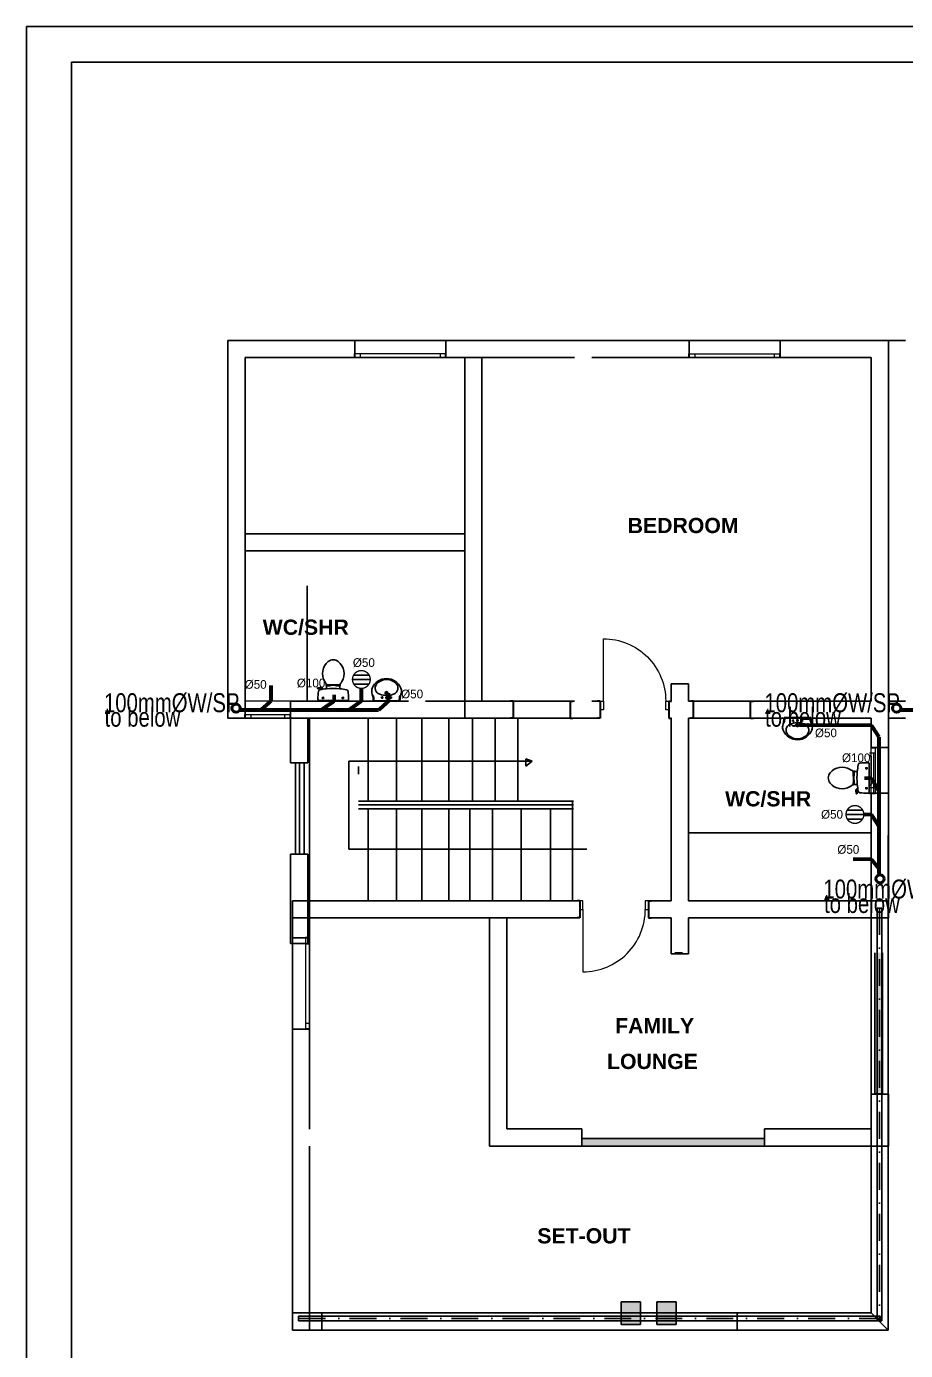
# Model space of a CAD drawing. Header units: inches. Extents: x 23 to 2032867, y 13 to 664695.
# Drawn here: x 322199 to 333760, y 491750 to 509159 of the extents above; entities that cross this region are included whole.
import ezdxf

# ---------------------------------------------------------------- set-up
doc = ezdxf.new("R2010")
doc.units = ezdxf.units.IN
doc.header["$MEASUREMENT"] = 0
for name, pattern in [('DASHED1', [1, 0.3, -0.4, 0.3]), ('Dot & Dashed', [670.277762, 352.777767, -176.388884, 0, -141.111112]), ('Hidden Line', [391.222223, 282.222223, -109])]:
    doc.linetypes.add(name, pattern=pattern)
for name, color, linetype, lineweight, true_color in [('2D Drafting - General_Pen_No__62', 7, 'Continuous', 20, 0xaaaaaa), ('2D Drafting - General_Pen_No__82', 7, 'Continuous', 20, 0xaaaaaa), ('Annotation - Text_Pen_No__86', 7, 'Continuous', 20, 0x5555ff), ('ARCHICAD Doors_Pen_No__23', 7, 'Continuous', 20, 0xff6600), ('ARCHICAD Doors_Pen_No__3', 7, 'Continuous', 18, 0xff6600), ('ARCHICAD Windows_Pen_No__23', 7, 'Continuous', 20, 0xff6600), ('ARCHICAD Windows_Pen_No__3', 7, 'Continuous', 18, 0xff6600), ('Structural - Bearing_Pen_No__160', 7, 'Continuous', 20, 0xb4a35c), ('Structural - Bearing_Pen_No__165', 7, 'Continuous', 13, 0x80d6ff), ('Structural - Bearing_Pen_No__87', 7, 'Continuous', 20, 0x6a6a6a), ('Structural - Bearing_Pen_No__89', 7, 'Continuous', 20, 0x71cebe)]:
    doc.layers.add(name, color=color, linetype=linetype, lineweight=lineweight, true_color=true_color)
for name, color, linetype in [('ABG-DI', 1, 'Continuous'), ('E-inst.', 3, 'Continuous'), ('LIAB', 8, 'Continuous'), ('PLOTYR', 15, 'Continuous')]:
    doc.layers.add(name, color=color, linetype=linetype)
for name, color, linetype, lineweight in [('ARCHICAD Doors_Pen_No__27', 7, 'Continuous', 35), ('ARCHICAD Windows_Pen_No__27', 7, 'Continuous', 35), ('Building', 8, 'Continuous', 18), ('Interior - Furniture _Pen_No__16', 124, 'Continuous', 20), ('Interior - Furniture _Pen_No__75', 6, 'Continuous', 20), ('Structural - Bearing_Pen_No__27', 7, 'Continuous', 35), ('waste', 3, 'Continuous', 50)]:
    doc.layers.add(name, color=color, linetype=linetype, lineweight=lineweight)
doc.styles.add('GENERATED_STYLE_2', font='arialbd.ttf')
doc.styles.add('SPIRITTXTSTYLE1', font='ORIG2')

# ---------------------------------------------------------------- blocks, each defined once
blk = doc.blocks.new('drainage')
at = {"layer": 'ABG-DI', "color": 6, "linetype": 'Continuous'}
for p, q in [((47362, -38794), (47570, -38794)), ((47349, -38849), (47583, -38849)), ((47366, -38910), (47566, -38910))]:
    blk.add_line(p, q, dxfattribs=at)
at = {"layer": 'ABG-DI', "color": 6, "linetype": 'Continuous', "const_width": 17.6}
for points in [[(47583, -38849, 1), (47349, -38849)], [(47583, -38849, -1), (47349, -38849)]]:
    blk.add_lwpolyline(points, format="xyb", dxfattribs=at)

msp = doc.modelspace()

# ---------------------------------------------------------------- hatches: boundary and pattern name
at = {"layer": 'Structural - Bearing_Pen_No__160', "linetype": 'Continuous', "lineweight": 25}
for points in [[(330273.797, 492390.561), (330018.42, 492390.561), (330018.42, 492090.561), (330273.797, 492090.561)], [(330742.798, 492390.554), (330487.421, 492390.554), (330487.421, 492090.554), (330742.798, 492090.554)]]:
    msp.add_hatch(color=8, dxfattribs=at).paths.add_polyline_path(points)
at = {"layer": 'Structural - Bearing_Pen_No__165', "linetype": 'Continuous', "lineweight": 25}
for points in [[(333357.605, 496979.716), (333357.605, 495123.494), (333457.605, 495123.494), (333457.605, 496979.716)], [(329504.499, 494439.214), (331904.499, 494439.214), (331904.499, 494539.214), (329504.499, 494539.214)]]:
    msp.add_hatch(color=8, dxfattribs=at).paths.add_polyline_path(points)

# ---------------------------------------------------------------- linework, layer by layer
at = {"color": 8, "linetype": 'Hidden Line'}
for p, q in [((333533.345, 497664.839), (333308.345, 497664.839)), ((333308.345, 497664.839), (333308.345, 497439.839)), ((333533.345, 497439.839), (333533.345, 497664.839)), ((333533.345, 497439.839), (333308.345, 497439.839)), ((333308.345, 497439.839), (333308.345, 492244.803)), ((333308.345, 497439.839), (333533.345, 497439.839)), ((333533.345, 492019.803), (333533.345, 497439.839)), ((325695.595, 492244.803), (325695.595, 492019.787)), ((325920.595, 492244.803), (325695.595, 492244.803)), ((333308.345, 492244.803), (325920.595, 492244.803)), ((325920.595, 492244.803), (325920.595, 492019.803)), ((325920.595, 492019.787), (325920.595, 492244.803)), ((331546.173, 492244.787), (326081.369, 492244.803)), ((326081.369, 492244.803), (326081.369, 492019.803)), ((331546.173, 492019.787), (331546.173, 492244.787)), ((333533.345, 492019.803), (333308.345, 492244.803)), ((333308.345, 492244.803), (333533.345, 492019.803)), ((325695.595, 492019.787), (325920.595, 492019.787)), ((325920.595, 492019.803), (333533.345, 492019.803)), ((326081.369, 492019.803), (331546.173, 492019.787))]:
    msp.add_line(p, q, dxfattribs=at)
at = {"layer": '2D Drafting - General_Pen_No__62', "color": 8, "linetype": 'Continuous', "lineweight": 25}
for p, q in [((326436.806, 498343.301), (326436.806, 499497.619)), ((326436.806, 499497.619), (328850.715, 499497.619)), ((328850.715, 499497.619), (328766.041, 499531.126)), ((328766.041, 499531.126), (328766.041, 499432.052)), ((328766.041, 499432.052), (328850.715, 499497.619)), ((329569.791, 498343.301), (326436.806, 498343.301))]:
    msp.add_line(p, q, dxfattribs=at)
at = {"layer": '2D Drafting - General_Pen_No__82', "color": 8, "linetype": 'Continuous', "lineweight": 25}
for p, q in [((326691.241, 498975.483), (326691.241, 500064.693)), ((326691.241, 498975.483), (326691.241, 500064.693)), ((327067.145, 498975.483), (327067.145, 500064.693)), ((327067.145, 498975.483), (327067.145, 500064.693)), ((327400.159, 498975.483), (327400.159, 500064.693)), ((327400.159, 498975.483), (327400.159, 500064.693)), ((327752.312, 498975.483), (327752.312, 500064.693)), ((327752.312, 498975.483), (327752.312, 500064.693)), ((328062.832, 498975.483), (328062.832, 500064.693)), ((328062.832, 498975.483), (328062.832, 500064.693)), ((328362.832, 498975.483), (328362.832, 500064.693)), ((328362.832, 498975.483), (328362.832, 500064.693)), ((328662.832, 498975.483), (328662.832, 500064.693)), ((328662.832, 498975.483), (328662.832, 500064.693)), ((325738.091, 499476.255), (325738.091, 498283.683)), ((325738.091, 499476.255), (325738.091, 498283.683)), ((325788.544, 499476.255), (325788.544, 498283.683)), ((325788.544, 499476.255), (325788.544, 498283.683)), ((325849.806, 499482.191), (325849.806, 498275.13)), ((325849.806, 499482.191), (325849.806, 498275.13)), ((326565.097, 499328.33), (326565.097, 499428.703)), ((326565.097, 499328.33), (326565.097, 499428.703)), ((326565.097, 498971.931), (329393.746, 498971.931)), ((326565.097, 498971.931), (329393.746, 498971.931)), ((329381.466, 498975.483), (329381.466, 497664.839)), ((329381.466, 498975.483), (329381.466, 497664.839)), ((326565.097, 498927.321), (329392.868, 498927.321)), ((326565.097, 498927.321), (329392.868, 498927.321)), ((326565.097, 498871.558), (329393.746, 498871.558)), ((326565.097, 498871.558), (329393.746, 498871.558)), ((326691.241, 497664.839), (326691.241, 498875.11)), ((326691.241, 497664.839), (326691.241, 498875.11)), ((327067.145, 497664.839), (327067.145, 498875.11)), ((327067.145, 497664.839), (327067.145, 498875.11)), ((327400.159, 497664.839), (327400.159, 498875.11)), ((327400.159, 497664.839), (327400.159, 498875.11)), ((327752.312, 497664.839), (327752.312, 498875.11)), ((327752.312, 497664.839), (327752.312, 498875.11)), ((328029.157, 497664.839), (328029.157, 498875.11)), ((328029.157, 497664.839), (328029.157, 498875.11)), ((328329.157, 497664.839), (328329.157, 498875.11)), ((328329.157, 497664.839), (328329.157, 498875.11)), ((328702.949, 497664.839), (328702.949, 498875.11)), ((328702.949, 497664.839), (328702.949, 498875.11)), ((329091.732, 497664.839), (329091.732, 498875.11)), ((329091.732, 497664.839), (329091.732, 498875.11))]:
    msp.add_line(p, q, dxfattribs=at)
at = {"layer": 'ARCHICAD Doors_Pen_No__23', "color": 8, "linetype": 'Continuous'}
for p, q in [((328598.874, 500289.483), (328598.874, 500174.483)), ((329348.874, 500174.483), (329348.874, 500289.483)), ((329746.156, 500289.483), (329786.156, 500289.483)), ((329746.156, 500174.483), (329746.156, 500289.483)), ((329786.156, 500174.483), (329746.156, 500174.483)), ((329786.156, 500289.483), (329786.156, 500174.483)), ((330606.156, 500174.483), (330606.156, 500289.483)), ((330606.156, 500289.483), (330646.156, 500289.483)), ((330646.156, 500174.483), (330606.156, 500174.483)), ((330646.156, 500289.483), (330646.156, 500174.483)), ((330972.913, 500179.483), (330972.913, 500064.483)), ((331722.913, 500064.483), (331722.913, 500179.483)), ((329517.919, 497664.839), (329477.919, 497664.839)), ((329477.919, 497664.839), (329477.919, 497549.839)), ((329517.919, 497549.839), (329517.919, 497664.839)), ((330377.919, 497664.839), (330337.919, 497664.839)), ((330337.919, 497664.839), (330337.919, 497549.839)), ((330377.919, 497549.839), (330377.919, 497664.839)), ((329477.919, 497549.839), (329517.919, 497549.839)), ((330337.919, 497549.839), (330377.919, 497549.839))]:
    msp.add_line(p, q, dxfattribs=at)
at = {"layer": 'ARCHICAD Doors_Pen_No__27', "color": 8, "linetype": 'Continuous'}
for p, q in [((328598.874, 500289.483), (328561.874, 500289.483)), ((328598.874, 500289.483), (328598.874, 500174.483)), ((328598.874, 500174.483), (328598.874, 500064.483)), ((329348.874, 500289.483), (329348.874, 500174.483)), ((329348.874, 500289.483), (329385.874, 500289.483)), ((329348.874, 500174.483), (329348.874, 500064.483)), ((329746.156, 500289.483), (329709.156, 500289.483)), ((329746.156, 500289.483), (329746.156, 500174.483)), ((329746.156, 500174.483), (329746.156, 500064.483)), ((330646.156, 500289.483), (330646.156, 500174.483)), ((330646.156, 500289.483), (330683.156, 500289.483)), ((330646.156, 500174.483), (330646.156, 500064.483)), ((330972.913, 500289.483), (330935.913, 500289.483)), ((330972.913, 500179.483), (330972.913, 500289.483)), ((330972.913, 500064.483), (330972.913, 500179.483)), ((331722.913, 500179.483), (331722.913, 500289.483)), ((331722.913, 500289.483), (331759.913, 500289.483)), ((331722.913, 500064.483), (331722.913, 500179.483)), ((328598.874, 500064.483), (328561.874, 500064.483)), ((329348.874, 500064.483), (329385.874, 500064.483)), ((329746.156, 500064.483), (329709.156, 500064.483)), ((330646.156, 500064.483), (330683.156, 500064.483)), ((330972.913, 500064.483), (330935.913, 500064.483)), ((331722.913, 500064.483), (331759.913, 500064.483)), ((329477.919, 497664.839), (329440.919, 497664.839)), ((329477.919, 497664.839), (329477.919, 497549.839)), ((330377.919, 497664.839), (330377.919, 497549.839)), ((330377.919, 497664.839), (330414.919, 497664.839)), ((329477.919, 497439.839), (329440.919, 497439.839)), ((329477.919, 497549.839), (329477.919, 497439.839)), ((330377.919, 497549.839), (330377.919, 497439.839)), ((330377.919, 497439.839), (330414.919, 497439.839))]:
    msp.add_line(p, q, dxfattribs=at)
at = {"layer": 'ARCHICAD Doors_Pen_No__3', "color": 8, "linetype": 'Continuous'}
for p, q in [((329786.156, 500289.483), (329786.156, 501109.483)), ((329517.919, 497549.839), (329517.919, 496729.839))]:
    msp.add_line(p, q, dxfattribs=at)
at = {"layer": 'ARCHICAD Doors_Pen_No__3', "color": 8, "linetype": 'Continuous', "extrusion": (0, 0, -1)}
msp.add_ellipse((329786.156, 500289.483), major_axis=(-579.828, 579.828), ratio=1, start_param=0.785398163, end_param=2.35619449, dxfattribs=at)
at = {"layer": 'ARCHICAD Doors_Pen_No__3', "color": 8, "linetype": 'Continuous'}
msp.add_ellipse((329517.919, 497549.839), major_axis=(579.828, 579.828), ratio=1, start_param=3.926990817, end_param=5.497787144, dxfattribs=at)
at = {"layer": 'ARCHICAD Windows_Pen_No__23', "color": 8, "linetype": 'Continuous'}
for p, q in [((326590.313, 504855.241), (326515.313, 504855.241)), ((326515.313, 504805.241), (326590.313, 504805.241)), ((326590.313, 504805.241), (326590.313, 504855.241)), ((327715.313, 504855.241), (327640.313, 504855.241)), ((327640.313, 504855.241), (327640.313, 504805.241)), ((327640.313, 504805.241), (327715.313, 504805.241)), ((330912.991, 504855.241), (330987.991, 504855.241)), ((330987.991, 504805.241), (330912.991, 504805.241)), ((330987.991, 504855.241), (330987.991, 504805.241)), ((332037.991, 504805.241), (332037.991, 504855.241)), ((332037.991, 504855.241), (332112.991, 504855.241)), ((332112.991, 504805.241), (332037.991, 504805.241)), ((325073.345, 500114.483), (325148.345, 500114.483)), ((325148.345, 500064.483), (325073.345, 500064.483)), ((325148.345, 500114.483), (325148.345, 500064.483)), ((325598.345, 500064.483), (325598.345, 500114.483)), ((325598.345, 500114.483), (325673.345, 500114.483)), ((325673.345, 500064.483), (325598.345, 500064.483)), ((333310.363, 499602.715), (333310.363, 499677.715)), ((333360.363, 499677.715), (333360.363, 499602.715)), ((333338.113, 499602.715), (333288.113, 499602.715)), ((333360.363, 499602.715), (333310.363, 499602.715)), ((333288.113, 499077.715), (333288.113, 499152.715)), ((333288.113, 499152.715), (333338.113, 499152.715)), ((333310.363, 499077.715), (333310.363, 499152.715)), ((333310.363, 499152.715), (333360.363, 499152.715)), ((333338.113, 499152.715), (333338.113, 499077.715)), ((333360.363, 499152.715), (333360.363, 499077.715)), ((325870.595, 497174.513), (325870.595, 497099.513)), ((325870.595, 497099.513), (325920.595, 497099.513)), ((325920.595, 497099.513), (325920.595, 497174.513)), ((325920.595, 496049.513), (325870.595, 496049.513)), ((325870.595, 496049.513), (325870.595, 495974.513)), ((325920.595, 495974.513), (325920.595, 496049.513))]:
    msp.add_line(p, q, dxfattribs=at)
at = {"layer": 'ARCHICAD Windows_Pen_No__27', "color": 8, "linetype": 'Continuous'}
for p, q in [((326515.313, 504805.241), (326515.313, 504855.241)), ((327715.313, 504805.241), (327715.313, 504855.241)), ((330912.991, 504805.241), (330912.991, 504855.241)), ((332112.991, 504805.241), (332112.991, 504855.241)), ((325073.345, 500064.483), (325073.345, 500114.483)), ((325673.345, 500064.483), (325673.345, 500114.483)), ((333310.363, 499677.715), (333360.363, 499677.715)), ((333288.113, 499077.715), (333338.113, 499077.715)), ((333310.363, 499077.715), (333360.363, 499077.715)), ((325920.595, 497174.513), (325870.595, 497174.513)), ((325920.595, 495974.513), (325870.595, 495974.513))]:
    msp.add_line(p, q, dxfattribs=at)
at = {"layer": 'ARCHICAD Windows_Pen_No__3', "color": 8, "linetype": 'Continuous'}
for p, q in [((327715.313, 505030.241), (326515.313, 505030.241)), ((330912.991, 505030.241), (332112.991, 505030.241)), ((327715.313, 504805.241), (326515.313, 504805.241)), ((327640.313, 504855.241), (326590.313, 504855.241)), ((326590.313, 504805.241), (327640.313, 504805.241)), ((330912.991, 504805.241), (332112.991, 504805.241)), ((330987.991, 504855.241), (332037.991, 504855.241)), ((332037.991, 504805.241), (330987.991, 504805.241)), ((325673.345, 500289.483), (325073.345, 500289.483)), ((325673.345, 500064.483), (325073.345, 500064.483)), ((325148.345, 500114.483), (325598.345, 500114.483)), ((325598.345, 500064.483), (325148.345, 500064.483)), ((333310.363, 499077.715), (333310.363, 499677.715)), ((333535.363, 499077.715), (333535.363, 499677.715)), ((333310.363, 499152.715), (333310.363, 499602.715)), ((333338.113, 499602.715), (333338.113, 499152.715)), ((333360.363, 499602.715), (333360.363, 499152.715)), ((325695.595, 497174.513), (325695.595, 495974.513)), ((325870.595, 497099.513), (325870.595, 496049.513)), ((325920.595, 497174.513), (325920.595, 495974.513)), ((325920.595, 496049.513), (325920.595, 497099.513))]:
    msp.add_line(p, q, dxfattribs=at)
at = {"layer": 'Building', "linetype": 'Continuous', "lineweight": 30, "ltscale": 1000}
for p, q in [((326026.974, 500454.533), (326025.597, 500459.418)), ((326028.773, 500464.328), (326069.175, 500470.351)), ((326060.319, 500455.413), (326031.214, 500451.724)), ((326068.924, 500449.288), (326070.6, 500441.324)), ((326091.597, 500453.566), (326069.111, 500448.397)), ((326093.999, 500445.149), (326090.78, 500456.429)), ((326146.722, 500475.34), (326146.722, 500451.556)), ((326154.496, 500505.85), (326154.496, 500490.685)), ((326154.496, 500490.685), (326188.58, 500490.685)), ((326180.788, 500490.685), (326180.788, 500503.708)), ((326188.58, 500490.685), (326188.58, 500503.259)), ((326188.58, 500494.813), (326205.582, 500494.813)), ((326260.669, 500498.553), (326205.582, 500498.553)), ((326205.582, 500494.813), (326205.582, 500498.553)), ((326260.669, 500494.813), (326260.669, 500498.553)), ((326277.671, 500494.813), (326260.669, 500494.813)), ((326277.671, 500490.685), (326277.671, 500504.116)), ((326311.756, 500490.685), (326277.671, 500490.685)), ((326285.464, 500490.685), (326285.464, 500504.715)), ((326311.756, 500507.368), (326311.756, 500490.685)), ((326319.529, 500451.556), (326319.529, 500475.34)), ((326039.736, 500295.816), (326426.516, 500295.816)), ((326759.073, 500294.043), (327110.846, 500294.043)), ((326759.073, 500294.043, -1683.122), (327110.846, 500294.043, -1683.122)), ((326769.187, 500294.043), (326767.311, 500316.39)), ((326769.187, 500294.043, -1683.122), (326767.311, 500316.39, -1683.122)), ((327100.732, 500294.043), (327102.607, 500316.391)), ((327100.732, 500294.043, -1683.122), (327102.607, 500316.391, -1683.122)), ((332515.131, 500073.325), (332163.358, 500073.325)), ((332515.131, 500073.325, -1683.122), (332163.358, 500073.325, -1683.122)), ((332173.472, 500073.325), (332171.596, 500050.978)), ((332173.472, 500073.325, -1683.122), (332171.596, 500050.978, -1683.122)), ((332505.017, 500073.325), (332506.892, 500050.978)), ((332505.017, 500073.325, -1683.122), (332506.892, 500050.978, -1683.122)), ((333281.78, 499085.039), (333281.78, 499471.82)), ((333070.228, 499357.059), (333086.911, 499357.059)), ((333086.911, 499330.767), (333072.881, 499330.767)), ((333086.911, 499322.975), (333073.481, 499322.975)), ((333082.783, 499305.973), (333079.043, 499305.973)), ((333079.043, 499305.973), (333079.043, 499250.886)), ((333082.783, 499322.975), (333082.783, 499305.973)), ((333086.911, 499357.059), (333086.911, 499322.975)), ((333126.04, 499364.833), (333102.256, 499364.833)), ((333071.746, 499199.8), (333086.911, 499199.8)), ((333086.911, 499226.092), (333073.888, 499226.092)), ((333086.911, 499233.884), (333074.337, 499233.884)), ((333082.783, 499250.886), (333079.043, 499250.886)), ((333082.783, 499233.884), (333082.783, 499250.886)), ((333086.911, 499199.8), (333086.911, 499233.884)), ((333102.256, 499192.026), (333126.04, 499192.026)), ((333132.447, 499139.303), (333121.167, 499136.084)), ((333124.03, 499136.901), (333129.199, 499114.415)), ((333113.268, 499074.077), (333107.246, 499114.479)), ((333123.064, 499072.278), (333118.178, 499070.901)), ((333122.183, 499105.623), (333125.872, 499076.518)), ((333128.308, 499114.227), (333136.272, 499115.904))]:
    msp.add_line(p, q, dxfattribs=at)
at = {"layer": 'Building', "linetype": 'Continuous', "lineweight": 30, "ltscale": 50}
for p, q in [((326098.32, 500346.753), (326098.32, 500315.01)), ((326360.139, 500346.891), (326360.139, 500314.872)), ((326961.308, 500394.925), (326908.61, 500394.925)), ((326961.308, 500394.925, -1683.122), (326908.61, 500394.925, -1683.122)), ((326934.959, 500367.661), (326934.959, 500421.861)), ((326934.959, 500367.661, -1683.122), (326934.959, 500421.861, -1683.122)), ((326082.448, 500330.881), (326114.192, 500330.881)), ((326344.13, 500330.881), (326376.148, 500330.881)), ((332339.244, 499999.708), (332339.244, 499945.507)), ((332339.244, 499999.708, -1683.122), (332339.244, 499945.507, -1683.122)), ((332312.896, 499972.443), (332365.593, 499972.443)), ((332312.896, 499972.443, -1683.122), (332365.593, 499972.443, -1683.122)), ((333230.706, 499405.443), (333262.724, 499405.443)), ((333246.715, 499389.434), (333246.715, 499421.452)), ((333230.843, 499143.624), (333262.587, 499143.624)), ((333246.715, 499127.752), (333246.715, 499159.496))]:
    msp.add_line(p, q, dxfattribs=at)
at = {"layer": 'Building', "linetype": 'DASHED1', "lineweight": 30, "ltscale": 50}
for p, q in [((326861.165, 500337.728), (326896.545, 500337.728)), ((326861.165, 500337.728, -1683.122), (326896.545, 500337.728, -1683.122)), ((326878.855, 500320.686), (326878.855, 500355.61)), ((326878.855, 500320.686, -1683.122), (326878.855, 500355.61, -1683.122)), ((326934.959, 500316.273), (326934.959, 500351.198)), ((326934.959, 500316.273, -1683.122), (326934.959, 500351.198, -1683.122)), ((327008.754, 500337.728), (326973.373, 500337.728)), ((327008.754, 500337.728, -1683.122), (326973.373, 500337.728, -1683.122)), ((326991.063, 500320.686), (326991.063, 500355.61)), ((326991.063, 500320.686, -1683.122), (326991.063, 500355.61, -1683.122)), ((326917.269, 500333.316), (326952.65, 500333.316)), ((326917.269, 500333.316, -1683.122), (326952.65, 500333.316, -1683.122)), ((332265.45, 500029.64), (332300.83, 500029.64)), ((332265.45, 500029.64, -1683.122), (332300.83, 500029.64, -1683.122)), ((332283.14, 500046.683), (332283.14, 500011.758)), ((332283.14, 500046.683, -1683.122), (332283.14, 500011.758, -1683.122)), ((332356.935, 500034.052), (332321.554, 500034.052)), ((332356.935, 500034.052, -1683.122), (332321.554, 500034.052, -1683.122)), ((332339.244, 500051.095), (332339.244, 500016.171)), ((332339.244, 500051.095, -1683.122), (332339.244, 500016.171, -1683.122)), ((332413.039, 500029.64), (332377.658, 500029.64)), ((332413.039, 500029.64, -1683.122), (332377.658, 500029.64, -1683.122)), ((332395.348, 500046.683), (332395.348, 500011.758)), ((332395.348, 500046.683, -1683.122), (332395.348, 500011.758, -1683.122))]:
    msp.add_line(p, q, dxfattribs=at)
at = {"layer": 'Building', "linetype": 'Continuous', "ltscale": 200}
for p, q in [((326239.459, 500289.483), (326226.792, 500302.15)), ((326226.792, 500302.15), (326226.792, 500289.483)), ((326226.792, 500289.483), (326239.459, 500302.15)), ((326239.459, 500302.15), (326239.459, 500289.483)), ((333275.446, 499284.763), (333288.113, 499284.763)), ((333288.113, 499284.763), (333275.446, 499272.096)), ((333288.113, 499272.096), (333275.446, 499284.763)), ((333275.446, 499272.096), (333288.113, 499272.096))]:
    msp.add_line(p, q, dxfattribs=at)
at = {"layer": 'Building', "linetype": 'Continuous', "lineweight": 30, "ltscale": 200}
for p, q in [((326939.52, 500289.483), (326930.399, 500298.603)), ((326930.399, 500298.603), (326930.399, 500289.483)), ((326930.399, 500289.483), (326939.52, 500298.603)), ((326939.52, 500289.483, -1683.122), (326930.399, 500298.603, -1683.122)), ((326930.399, 500298.603, -1683.122), (326930.399, 500289.483, -1683.122)), ((326930.399, 500289.483, -1683.122), (326939.52, 500298.603, -1683.122)), ((326939.52, 500298.603), (326939.52, 500289.483)), ((326939.52, 500298.603, -1683.122), (326939.52, 500289.483, -1683.122)), ((332334.684, 500068.765), (332334.684, 500077.886)), ((332334.684, 500077.886), (332343.804, 500068.765)), ((332343.804, 500077.886), (332334.684, 500068.765)), ((332334.684, 500068.765, -1683.122), (332334.684, 500077.886, -1683.122)), ((332334.684, 500077.886, -1683.122), (332343.804, 500068.765, -1683.122)), ((332343.804, 500077.886, -1683.122), (332334.684, 500068.765, -1683.122)), ((332343.804, 500068.765), (332343.804, 500077.886)), ((332343.804, 500068.765, -1683.122), (332343.804, 500077.886, -1683.122))]:
    msp.add_line(p, q, dxfattribs=at)
at = {"layer": 'Building', "linetype": 'Continuous', "lineweight": 30, "ltscale": 50}
for centre in [(326098.32, 500330.881), (326360.139, 500330.881), (333246.715, 499405.443), (333246.715, 499143.624)]:
    msp.add_circle(centre, 9.351, dxfattribs=at)
at = {"layer": 'Building', "linetype": 'DASHED1', "lineweight": 30, "ltscale": 50}
for centre in [(326878.855, 500337.728), (326878.855, 500337.728, -1683.122), (326934.959, 500333.316), (326934.959, 500333.316, -1683.122), (326991.063, 500337.728), (326991.063, 500337.728, -1683.122), (332283.14, 500029.64), (332283.14, 500029.64, -1683.122), (332339.244, 500034.052), (332339.244, 500034.052, -1683.122), (332395.348, 500029.64), (332395.348, 500029.64, -1683.122)]:
    msp.add_circle(centre, 9.504, dxfattribs=at)
at = {"layer": 'Building', "linetype": 'Continuous', "lineweight": 30, "ltscale": 1000}
for centre, radius in [((326934.959, 500394.925), 18.608), ((326934.959, 500394.925, -1683.122), 18.608), ((326934.959, 500394.925), 10.99), ((326934.959, 500394.925, -1683.122), 10.99), ((332339.244, 499972.443), 18.608), ((332339.244, 499972.443, -1683.122), 18.608), ((332339.244, 499972.443), 10.99), ((332339.244, 499972.443, -1683.122), 10.99)]:
    msp.add_circle(centre, radius, dxfattribs=at)
for centre, radius, start, end in [((326295.825, 500651.191), 204.567, 129.1208282, 211.0923054), ((326233.126, 500728.285), 105.195, 50.8791806, 129.1208282), ((326170.426, 500651.191), 204.567, 328.9077103, 50.8791806), ((326420.922, 500726.631), 350.65, 211.0923054, 213.8429316), ((326046.156, 500475.34), 100.566, 0.0000019, 33.8429404), ((326156.102, 500521.351), 15.584, 217.7817379, 264.3005444), ((326311.44, 500523.027), 15.584, 276.9358105, 322.5800181), ((326420.095, 500475.34), 100.566, 146.1570684, 180), ((326045.33, 500726.631), 350.65, 326.1570702, 328.9077103), ((326934.964, 500382.797), 203.147, 22.4424723, 158.1531127), ((326934.964, 500382.797, -1683.122), 203.147, 22.4424723, 158.1531127), ((326868.891, 500458.948), 83.628, 141.6817737, 253.2461383), ((326868.891, 500458.948, -1683.122), 83.628, 141.6817737, 253.2461383), ((326934.959, 500405.915), 168.347, 38.53754, 141.4625075), ((326934.959, 500405.915, -1683.122), 168.347, 38.53754, 141.4625075), ((327001.983, 500459.3), 82.661, 295.2174734, 38.537704), ((327001.983, 500459.3, -1683.122), 82.661, 295.2174734, 38.537704), ((326029.347, 500460.475), 3.896, 98.4778948, 195.7397884), ((326030.724, 500455.589), 3.896, 195.7397884, 277.2238087), ((326928.594, 500317.346), 896.106, 173.6508475, 180), ((326063.942, 500413.555), 26.118, 100.7270761, 173.6508475), ((326233.126, 499520.489), 935.068, 95.3019114, 100.7270761), ((326061.299, 500447.683), 7.792, 11.8886154, 97.22379), ((326072.047, 500451.083), 19.481, 15.9271971, 98.4778948), ((326232.946, 499522.429), 933.119, 84.6980974, 95.3019114), ((326226.202, 501223.724), 721.447, 264.3005444, 276.9358206), ((326233.126, 499520.489), 935.068, 79.2903908, 84.6980974), ((326401.967, 500413.238), 26.494, 6.330877, 79.2903908), ((325537.657, 500317.346), 896.106, 0.0000019, 6.330877), ((326843.192, 500420.603), 103.901, 157.5093438, 189.5474663), ((326843.192, 500420.603, -1683.122), 103.901, 157.5093438, 189.5474663), ((326176.823, 500252.556), 583.726, 4.075602, 14.9730049), ((326176.823, 500252.556, -1683.122), 583.726, 4.075602, 14.9730049), ((326860.698, 500410.035), 124.156, 155.8931025, 156.0931451), ((326860.698, 500410.035, -1683.122), 124.156, 155.8931025, 156.0931451), ((326663.41, 500316.39), 103.901, 0.0000006, 30.0992783), ((326663.41, 500316.39, -1683.122), 103.901, 0.0000006, 30.0992783), ((326934.606, 500599.276), 238.006, 247.8276538, 295.5349405), ((326934.606, 500599.276, -1683.122), 238.006, 247.8276538, 295.5349405), ((327206.509, 500316.391), 103.901, 149.9007316, 180.0000094), ((327206.509, 500316.391, -1683.122), 103.901, 149.9007316, 180.0000094), ((327693.095, 500252.556), 583.726, 165.0270052, 175.9244355), ((327693.095, 500252.556, -1683.122), 583.726, 165.0270052, 175.9244355), ((327026.726, 500420.603), 103.901, 350.4525984, 22.4906661), ((327026.726, 500420.603, -1683.122), 103.901, 350.4525984, 22.4906661), ((326066.301, 500316.744), 33.819, 178.9808265, 218.2302081), ((326399.95, 500316.744), 33.819, 321.7697938, 1.0191617), ((331581.108, 500114.812), 583.726, 345.0270052, 355.9244355), ((331581.108, 500114.812, -1683.122), 583.726, 345.0270052, 355.9244355), ((332067.695, 500050.978), 103.901, 329.9007316, 0.0000094), ((332067.695, 500050.978, -1683.122), 103.901, 329.9007316, 0.0000094), ((332339.597, 499768.093), 238.006, 67.8276538, 115.5349405), ((332339.597, 499768.093, -1683.122), 238.006, 67.8276538, 115.5349405), ((332405.313, 499908.421), 83.628, 321.6817737, 73.2461383), ((332405.313, 499908.421, -1683.122), 83.628, 321.6817737, 73.2461383), ((332610.793, 500050.978), 103.901, 180.0000006, 210.0992783), ((332610.793, 500050.978, -1683.122), 103.901, 180.0000006, 210.0992783), ((333097.381, 500114.812), 583.726, 184.075602, 194.9730049), ((333097.381, 500114.812, -1683.122), 583.726, 184.075602, 194.9730049), ((332247.477, 499946.765), 103.901, 170.4525984, 202.4906661), ((332247.477, 499946.765, -1683.122), 103.901, 170.4525984, 202.4906661), ((332339.24, 499984.572), 203.147, 202.4424723, 338.1531127), ((332339.24, 499984.572, -1683.122), 203.147, 202.4424723, 338.1531127), ((332272.22, 499908.068), 82.661, 115.2174734, 218.537704), ((332272.22, 499908.068, -1683.122), 82.661, 115.2174734, 218.537704), ((332339.244, 499961.453), 168.347, 218.53754, 321.4625075), ((332339.244, 499961.453, -1683.122), 168.347, 218.53754, 321.4625075), ((332413.506, 499957.334), 124.156, 335.8931025, 336.0931451), ((332413.506, 499957.334, -1683.122), 124.156, 335.8931025, 336.0931451), ((332431.011, 499946.765), 103.901, 337.5093438, 9.5474663), ((332431.011, 499946.765, -1683.122), 103.901, 337.5093438, 9.5474663), ((333164.358, 499447.271), 26.494, 96.330877, 169.2903908), ((333260.251, 498582.961), 896.106, 90.0000019, 96.330877), ((333260.852, 499445.254), 33.819, 51.7697938, 91.0191617), ((332849.311, 499278.429), 105.195, 140.8791806, 219.1208282), ((332926.405, 499215.73), 204.567, 58.9077103, 140.8791806), ((332850.965, 499090.634), 350.65, 56.1570702, 58.9077103), ((333102.256, 499465.399), 100.566, 236.1570684, 270), ((333054.569, 499356.744), 15.584, 6.9358105, 52.5800181), ((332353.872, 499271.506), 721.447, 354.3005444, 6.9358206), ((334055.167, 499278.25), 933.119, 174.6980974, 185.3019114), ((334057.107, 499278.429), 935.068, 169.2903908, 174.6980974), ((332926.405, 499341.129), 204.567, 219.1208282, 301.0923054), ((332850.965, 499466.226), 350.65, 301.0923054, 303.8429316), ((333102.256, 499091.46), 100.566, 90.0000019, 123.8429404), ((333056.245, 499201.406), 15.584, 307.7817379, 354.3005444), ((333126.513, 499117.351), 19.481, 105.9271971, 188.4778948), ((334057.107, 499278.429), 935.068, 185.3019114, 190.7270761), ((333117.121, 499074.651), 3.896, 188.4778948, 285.7397884), ((333129.913, 499106.602), 7.792, 101.8886154, 187.22379), ((333122.007, 499076.028), 3.896, 285.7397884, 7.2238087), ((333164.041, 499109.246), 26.118, 190.7270761, 263.6508475), ((333260.251, 499973.898), 896.106, 263.6508475, 270), ((333260.852, 499111.605), 33.819, 268.9808265, 308.2302081)]:
    msp.add_arc(centre, radius, start, end, dxfattribs=at)
at = {"layer": 'Interior - Furniture _Pen_No__16', "color": 8, "linetype": 'Continuous', "lineweight": 25}
for p, q in [((333446.642, 497568.492), (333386.642, 497568.492)), ((333386.642, 497568.492), (333386.642, 492141.11)), ((333446.642, 492141.11), (333446.642, 497568.492)), ((325777.743, 492201.11), (325777.743, 492141.11)), ((333426.378, 492201.11), (325777.743, 492201.11)), ((333426.378, 492141.11), (333426.378, 492201.11)), ((325777.743, 492141.11), (333426.378, 492141.11)), ((333386.642, 492141.11), (333446.642, 492141.11))]:
    msp.add_line(p, q, dxfattribs=at)
at = {"layer": 'Interior - Furniture _Pen_No__16', "color": 8, "linetype": 'Dot & Dashed', "lineweight": 25}
for p, q in [((333416.642, 497568.492), (333416.642, 492141.11)), ((325777.743, 492171.11), (333426.378, 492171.11))]:
    msp.add_line(p, q, dxfattribs=at)
at = {"layer": 'Interior - Furniture _Pen_No__75', "color": 8, "linetype": 'Continuous', "lineweight": 25}
for p, q in [((333295.289, 499571.584), (333279.824, 499577.789)), ((333310.363, 499564.483), (333295.289, 499571.584)), ((333310.363, 499190.947), (333310.363, 499564.483)), ((333310.363, 499236.74), (333310.363, 499518.69)), ((333279.824, 499177.641), (333295.289, 499183.845)), ((333295.289, 499183.845), (333310.363, 499190.947))]:
    msp.add_line(p, q, dxfattribs=at)
at = {"layer": 'LIAB', "color": 7, "linetype": 'Continuous', "ltscale": 256.031999}
for p, q in [((322791.628, 508689.955), (360221.743, 508689.955)), ((322791.628, 482684), (322791.628, 508689.955))]:
    msp.add_line(p, q, dxfattribs=at)
at = {"layer": 'PLOTYR', "color": 1, "linetype": 'Continuous', "ltscale": 250}
for p, q in [((322198.595, 509159.377), (360691.165, 509159.377)), ((322198.595, 482214.578), (322198.595, 509159.377))]:
    msp.add_line(p, q, dxfattribs=at)
at = {"layer": 'Structural - Bearing_Pen_No__27', "color": 8, "linetype": 'Continuous', "lineweight": 25}
for p, q in [((324848.345, 505030.241), (324848.345, 500064.483)), ((325073.345, 505030.241), (324848.345, 505030.241)), ((326515.313, 505030.241), (325073.345, 505030.241)), ((326515.313, 504855.241), (326515.313, 505030.241)), ((327715.313, 504855.241), (327715.313, 505030.241)), ((330912.992, 505030.241), (327715.313, 505030.241)), ((330912.991, 504855.241), (330912.991, 505030.241)), ((332112.991, 504855.241), (332112.991, 505030.241)), ((333310.363, 505030.241), (332112.991, 505030.241)), ((333535.363, 505030.241), (333310.363, 505030.241)), ((333760.363, 505030.241), (333535.363, 505030.241)), ((325073.345, 502014.741), (325073.345, 504805.241)), ((325073.345, 504805.241), (326515.313, 504805.241)), ((326515.313, 504805.241), (326515.313, 504855.241)), ((327715.313, 504805.241), (327715.313, 504855.241)), ((327715.313, 504805.241), (329407.613, 504805.241)), ((327962.418, 504805.241), (327962.418, 500064.483)), ((328187.418, 500289.483), (328187.418, 504805.241)), ((329632.613, 504805.241), (330912.992, 504805.241)), ((330912.991, 504805.241), (330912.991, 504855.241)), ((332112.991, 504805.241), (332112.991, 504855.241)), ((332112.991, 504805.241), (333310.363, 504805.241)), ((333310.363, 504805.241), (333310.363, 500289.483)), ((333535.363, 502014.741), (333535.363, 504805.241)), ((333535.363, 504805.241), (333535.363, 500289.483)), ((327962.418, 502489.119), (325073.345, 502489.119)), ((325073.345, 502264.119), (327962.418, 502264.119)), ((325073.345, 500289.483), (325073.345, 502014.741)), ((325889.992, 501804.275), (325889.992, 500289.483)), ((333535.363, 500289.483), (333535.363, 501789.741)), ((330904.255, 500517.914), (330679.255, 500517.914)), ((330679.255, 500517.914), (330679.255, 500289.483)), ((330904.255, 500289.483), (330904.255, 500517.914)), ((325073.345, 500114.483), (325073.345, 500289.483)), ((325673.345, 500114.483), (325673.345, 500289.483)), ((327223.331, 500289.483), (325673.345, 500289.483)), ((328598.874, 500289.483), (327448.331, 500289.483)), ((328598.874, 500289.483), (328561.874, 500289.483)), ((328598.874, 500289.483), (328598.874, 500174.483)), ((329407.613, 500289.483), (328598.874, 500289.483)), ((328598.874, 500174.483), (328598.874, 500064.483)), ((329348.874, 500289.483), (329385.874, 500289.483)), ((329348.874, 500289.483), (329348.874, 500174.483)), ((329348.874, 500174.483), (329348.874, 500064.483)), ((329746.156, 500289.483), (329632.613, 500289.483)), ((329746.156, 500289.483), (329709.156, 500289.483)), ((329746.156, 500289.483), (329746.156, 500174.483)), ((329746.156, 500174.483), (329746.156, 500064.483)), ((330646.156, 500289.483), (330683.156, 500289.483)), ((330646.156, 500289.483), (330646.156, 500174.483)), ((330679.255, 500289.483), (330646.156, 500289.483)), ((330646.156, 500174.483), (330646.156, 500064.483)), ((330972.913, 500289.483), (330904.255, 500289.483)), ((330972.913, 500289.483), (330935.913, 500289.483)), ((330972.913, 500179.483), (330972.913, 500289.483)), ((333310.363, 500289.483), (330972.913, 500289.483)), ((330972.913, 500064.483), (330972.913, 500179.483)), ((331722.913, 500289.483), (331759.913, 500289.483)), ((331722.913, 500179.483), (331722.913, 500289.483)), ((331722.913, 500064.483), (331722.913, 500179.483)), ((333760.363, 500289.483), (333535.363, 500289.483)), ((324848.345, 500064.483), (325073.345, 500064.483)), ((325073.345, 500064.483), (325073.345, 500114.483)), ((325673.345, 500064.483), (325673.345, 500114.483)), ((325673.345, 500064.483), (325673.345, 499476.619)), ((325898.345, 500064.483), (328598.874, 500064.483)), ((325898.345, 499476.619), (325898.345, 500064.483)), ((328598.874, 500064.483), (328561.874, 500064.483)), ((328598.874, 500064.483), (329746.156, 500064.483)), ((329348.874, 500064.483), (329385.874, 500064.483)), ((329746.156, 500064.483), (329709.156, 500064.483)), ((330646.156, 500064.483), (330683.156, 500064.483)), ((330646.156, 500064.483), (330679.255, 500064.483)), ((330679.255, 500064.483), (330679.255, 497664.839)), ((330904.255, 500064.483), (330972.913, 500064.483)), ((330904.255, 497664.839), (330904.255, 500064.483)), ((330972.913, 500064.483), (330935.913, 500064.483)), ((330972.913, 500064.483), (333310.363, 500064.483)), ((331722.913, 500064.483), (331759.913, 500064.483)), ((333310.363, 500064.483), (333310.363, 499677.715)), ((333535.363, 499677.715), (333535.363, 500064.483)), ((333535.363, 500064.483), (333760.363, 500064.483)), ((333310.363, 499677.715), (333360.363, 499677.715)), ((333360.363, 499677.715), (333535.363, 499677.715)), ((325898.345, 499476.619), (325673.345, 499476.619)), ((333288.113, 499077.715), (333338.113, 499077.715)), ((333310.363, 499077.715), (333360.363, 499077.715)), ((333310.363, 499077.715), (333310.363, 497439.839)), ((333360.363, 499077.715), (333535.363, 499077.715)), ((333535.363, 497439.839), (333535.363, 499077.715)), ((330904.255, 498554.91), (333310.363, 498554.91)), ((325898.345, 498276.619), (325673.345, 498276.619)), ((325673.345, 498276.619), (325673.345, 497103.501)), ((325898.345, 497103.501), (325898.345, 498276.619)), ((325695.595, 497664.839), (325695.595, 497439.839)), ((329477.919, 497664.839), (325695.595, 497664.839)), ((329477.919, 497664.839), (329440.919, 497664.839)), ((329477.919, 497664.839), (329477.919, 497549.839)), ((330377.919, 497664.839), (330414.919, 497664.839)), ((330377.919, 497664.839), (330377.919, 497549.839)), ((330679.255, 497664.839), (330377.919, 497664.839)), ((333533.345, 497664.839), (330904.255, 497664.839)), ((333533.345, 497439.839), (333533.345, 497664.839)), ((325695.595, 497439.839), (325695.595, 497174.513)), ((325920.595, 497439.839), (329477.919, 497439.839)), ((325920.595, 497174.513), (325920.595, 497439.839)), ((328289.897, 497439.839), (328289.897, 494439.214)), ((328514.897, 494664.214), (328514.897, 497439.839)), ((329477.919, 497439.839), (329440.919, 497439.839)), ((329477.919, 497549.839), (329477.919, 497439.839)), ((330377.919, 497549.839), (330377.919, 497439.839)), ((330377.919, 497439.839), (330414.919, 497439.839)), ((330377.919, 497439.839), (330679.255, 497439.839)), ((330679.255, 497439.839), (330679.255, 496968.287)), ((330904.255, 497439.839), (333308.345, 497439.839)), ((330904.255, 496968.287), (330904.255, 497439.839)), ((333310.363, 497439.839), (333535.363, 497439.839)), ((325673.345, 497103.501), (325898.345, 497103.501)), ((325870.595, 497174.513), (325695.595, 497174.513)), ((325920.595, 497174.513), (325870.595, 497174.513)), ((330679.255, 496968.287), (330904.255, 496968.287)), ((330826.496, 496977.698), (330726.496, 496977.698)), ((333357.605, 496979.716), (333357.605, 495123.494)), ((333457.605, 495123.494), (333457.605, 496979.716)), ((325870.595, 495974.513), (325695.595, 495974.513)), ((325695.595, 495974.513), (325695.595, 494437.196)), ((325920.595, 495974.513), (325870.595, 495974.513)), ((325920.595, 494662.196), (325920.595, 495974.513)), ((333310.363, 495123.035), (333535.363, 495123.035)), ((333310.363, 495123.035), (333310.363, 494664.214)), ((333357.605, 495123.494), (333457.605, 495123.494)), ((333535.363, 494439.214), (333535.363, 495123.035)), ((329504.499, 494664.214), (328514.897, 494664.214)), ((329504.499, 494664.214), (329504.499, 494439.214)), ((331904.499, 494664.214), (331904.499, 494439.214)), ((333310.363, 494664.214), (331904.499, 494664.214)), ((325695.595, 494437.196), (325695.595, 492019.787)), ((325920.595, 492244.803), (325920.595, 494437.196)), ((328289.897, 494439.214), (329504.499, 494439.214)), ((329504.499, 494539.214), (329504.499, 494439.214)), ((331904.499, 494539.214), (329504.499, 494539.214)), ((329504.499, 494439.214), (331904.499, 494439.214)), ((331904.499, 494439.214), (331904.499, 494539.214)), ((331904.499, 494439.214), (333535.363, 494439.214)), ((330018.42, 492390.561), (330018.42, 492090.561)), ((330273.797, 492390.561), (330018.42, 492390.561)), ((330273.797, 492090.561), (330273.797, 492390.561)), ((330487.421, 492390.554), (330487.421, 492090.554)), ((330742.798, 492390.554), (330487.421, 492390.554)), ((330742.798, 492090.554), (330742.798, 492390.554)), ((325695.595, 492019.787), (325920.595, 492019.787)), ((330018.42, 492090.561), (330273.797, 492090.561)), ((330487.421, 492090.554), (330742.798, 492090.554))]:
    msp.add_line(p, q, dxfattribs=at)
at = {"layer": 'Structural - Bearing_Pen_No__87', "color": 8, "linetype": 'Continuous', "lineweight": 25}
for p, q in [((333308.345, 497664.839), (333308.345, 497439.839)), ((333533.345, 497439.839), (333533.345, 497664.839)), ((333308.345, 497439.839), (333308.345, 492244.803)), ((333533.345, 492019.803), (333533.345, 497439.839)), ((325920.595, 492244.803), (325695.595, 492244.803)), ((333308.345, 492244.803), (325920.595, 492244.803)), ((326081.369, 492244.803), (326081.369, 492019.803)), ((331546.173, 492244.787), (326081.369, 492244.803)), ((331546.173, 492019.787), (331546.173, 492244.787)), ((325695.595, 492019.787), (325920.595, 492019.787)), ((325920.595, 492019.803), (333533.345, 492019.803)), ((326081.369, 492019.803), (331546.173, 492019.787))]:
    msp.add_line(p, q, dxfattribs=at)
at = {"layer": 'Structural - Bearing_Pen_No__89', "color": 8, "linetype": 'Continuous', "lineweight": 25}
for p, q in [((324848.345, 505030.241), (333535.363, 505030.241)), ((324848.345, 500064.693), (324848.345, 505030.241)), ((333535.363, 505030.241), (333533.345, 492019.803)), ((325920.595, 500064.483), (324848.345, 500064.693)), ((325920.595, 497439.839), (325920.595, 500064.483)), ((325695.595, 492019.787), (325695.595, 497439.839)), ((325695.595, 497439.839), (325920.595, 497439.839)), ((333533.345, 492019.803), (325695.595, 492019.787))]:
    msp.add_line(p, q, dxfattribs=at)
at = {"layer": 'waste', "color": 3, "linetype": 'Continuous', "lineweight": 5, "const_width": 50}
for points in [[(325414.059, 500497.41), (325414.059, 500289.483)], [(326245.47, 500374.037), (326245.47, 500289.483)], [(326603.244, 500456.774), (326603.244, 500289.483)], [(326957.209, 500394.761), (326957.209, 500285.376)], [(326830.988, 500171.71), (324991.751, 500171.71)], [(325414.059, 500289.483), (325280.292, 500171.71)], [(326245.47, 500289.483), (326073.495, 500171.71)], [(326603.244, 500289.483), (326437.624, 500171.71)], [(326961.77, 500289.483), (326830.988, 500171.71)], [(335518.006, 500171.71), (333678.769, 500171.71)], [(332361.494, 499972.443), (333310.363, 499972.443)], [(333310.363, 499972.443), (333411.194, 499816.695)], [(333411.194, 499816.695), (333411.194, 498018.476)], [(333218.558, 499276.328), (333310.363, 499276.328)], [(333310.363, 499276.328), (333411.194, 499104.359)], [(333211.949, 498799.109), (333310.363, 498799.109)], [(333310.363, 498799.109), (333411.194, 498642.044)], [(333071.154, 498210.513), (333310.363, 498210.513)], [(333310.363, 498210.513), (333411.194, 498084.335)]]:
    msp.add_lwpolyline(points, dxfattribs=at)
at = {"layer": 'waste', "color": 3}
for centre in [(324955.552, 500196.032), (333642.57, 500196.032), (333425.45, 497952.072)]:
    msp.add_circle(centre, 53.914, dxfattribs=at)

# ---------------------------------------------------------------- block references
at = {"layer": 'E-inst.', "color": 6, "linetype": 'Continuous', "lineweight": 35, "xscale": -1}
for p in [(374069.113, 539422.374), (380560.732, 537647.624)]:
    msp.add_blockref('drainage', p, dxfattribs=at)

# ---------------------------------------------------------------- texts
at = {"color": 0, "lineweight": 20, "ltscale": 0.45, "style": 'SPIRITTXTSTYLE1', "width": 0.8}
for s, p in [('100mm%%CW/SP ', (323217.415, 500142.677, 2229.12)), ('100mm%%CW/SP ', (331904.433, 500142.677, 2229.12)), ('to below', (323226.16, 499952.924, 2229.12)), ('to below', (331913.178, 499952.924, 2229.12)), ('100mm%%CW/SP ', (332679.638, 497692.93, 2229.12)), ('100mm%%CW/SP ', (332679.638, 497692.93, 2229.12)), ('to below', (332688.383, 497503.178, 2229.12)), ('to below', (332688.383, 497503.178, 2229.12))]:
    msp.add_text(s, height=250, dxfattribs=at).set_placement(p)
at = {"color": 0, "lineweight": 20, "ltscale": 0.45, "char_height": 114.3072, "width": 317.79282, "attachment_point": 3, "style": 'SPIRITTXTSTYLE1'}
for s, insert in [('{\\C256;Ø}50', (326780.373, 500852.956, -777.6)), ('{\\C256;Ø}50', (325357.848, 500565.842, -777.6)), ('{\\C256;Ø}100', (326129.017, 500584.103, -777.6)), ('{\\C256;Ø}50', (327415.411, 500440.192, -777.6)), ('{\\C256;Ø}50', (332858.292, 499928.443, -777.6)), ('{\\C256;Ø}100', (333298.599, 499601.231, -777.6)), ('{\\C256;Ø}50', (332938.305, 498857.831, -777.6)), ('{\\C256;Ø}50', (333152.515, 498396.037, -777.6))]:
    msp.add_mtext(s, dxfattribs=dict(at, insert=insert))
at = {"layer": 'Annotation - Text_Pen_No__86', "color": 8, "linetype": 'Hidden Line', "lineweight": 25, "style": 'GENERATED_STYLE_2'}
for s, p in [('BEDROOM', (330105.354, 502498.409)), ('WC/SHR', (325305.461, 501160.91)), ('WC/SHR', (331387.015, 498904.643)), ('FAMILY', (329940.845, 495921.099)), ('LOUNGE', (329834.331, 495451.746)), ('SET-OUT', (328917.382, 493158.591))]:
    msp.add_text(s, height=200, dxfattribs=at).set_placement(p)

doc.saveas('drawing.dxf')
